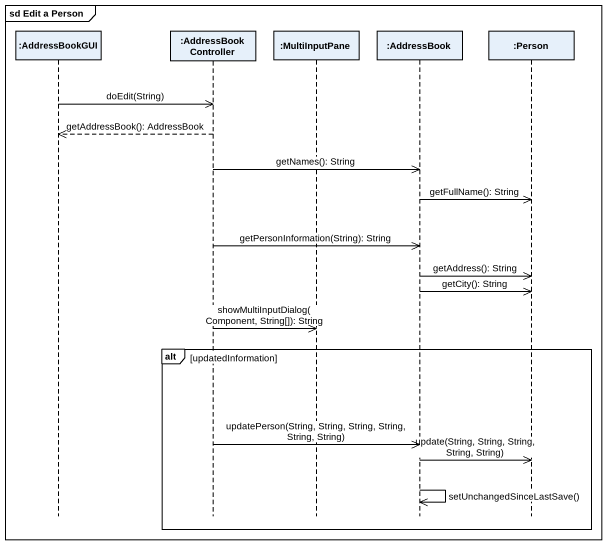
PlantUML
@startuml
mainframe sd Edit a Person
hide footbox
participant ":AddressBookGUI" as AddressBookGUI
participant ":AddressBookController" as AddressBookController
participant ":MultiInputPane" as MultiInputPane
participant ":AddressBook" as AddressBook
participant ":Person" as Person_

AddressBookGUI ->> AddressBookController : doEdit(String)
AddressBookController -->> AddressBookGUI : getAddressBook(): AddressBook
AddressBookController ->> AddressBook : getNames(): String
AddressBook ->> Person_ : getFullName(): String
AddressBookController ->> AddressBook : getPersonInformation(String): String
AddressBook ->> Person_ : getAddress(): String
AddressBook ->> Person_ : getCity(): String
AddressBookController ->> MultiInputPane : showMultiInputDialog(Component, String[]): String
alt updatedInformation
  AddressBookController ->> AddressBook : updatePerson(String, String, String, String, String, String)
  AddressBook ->> Person_ : update(String, String, String, String, String)
  AddressBook ->> AddressBook : setUnchangedSinceLastSave()
end
@enduml
